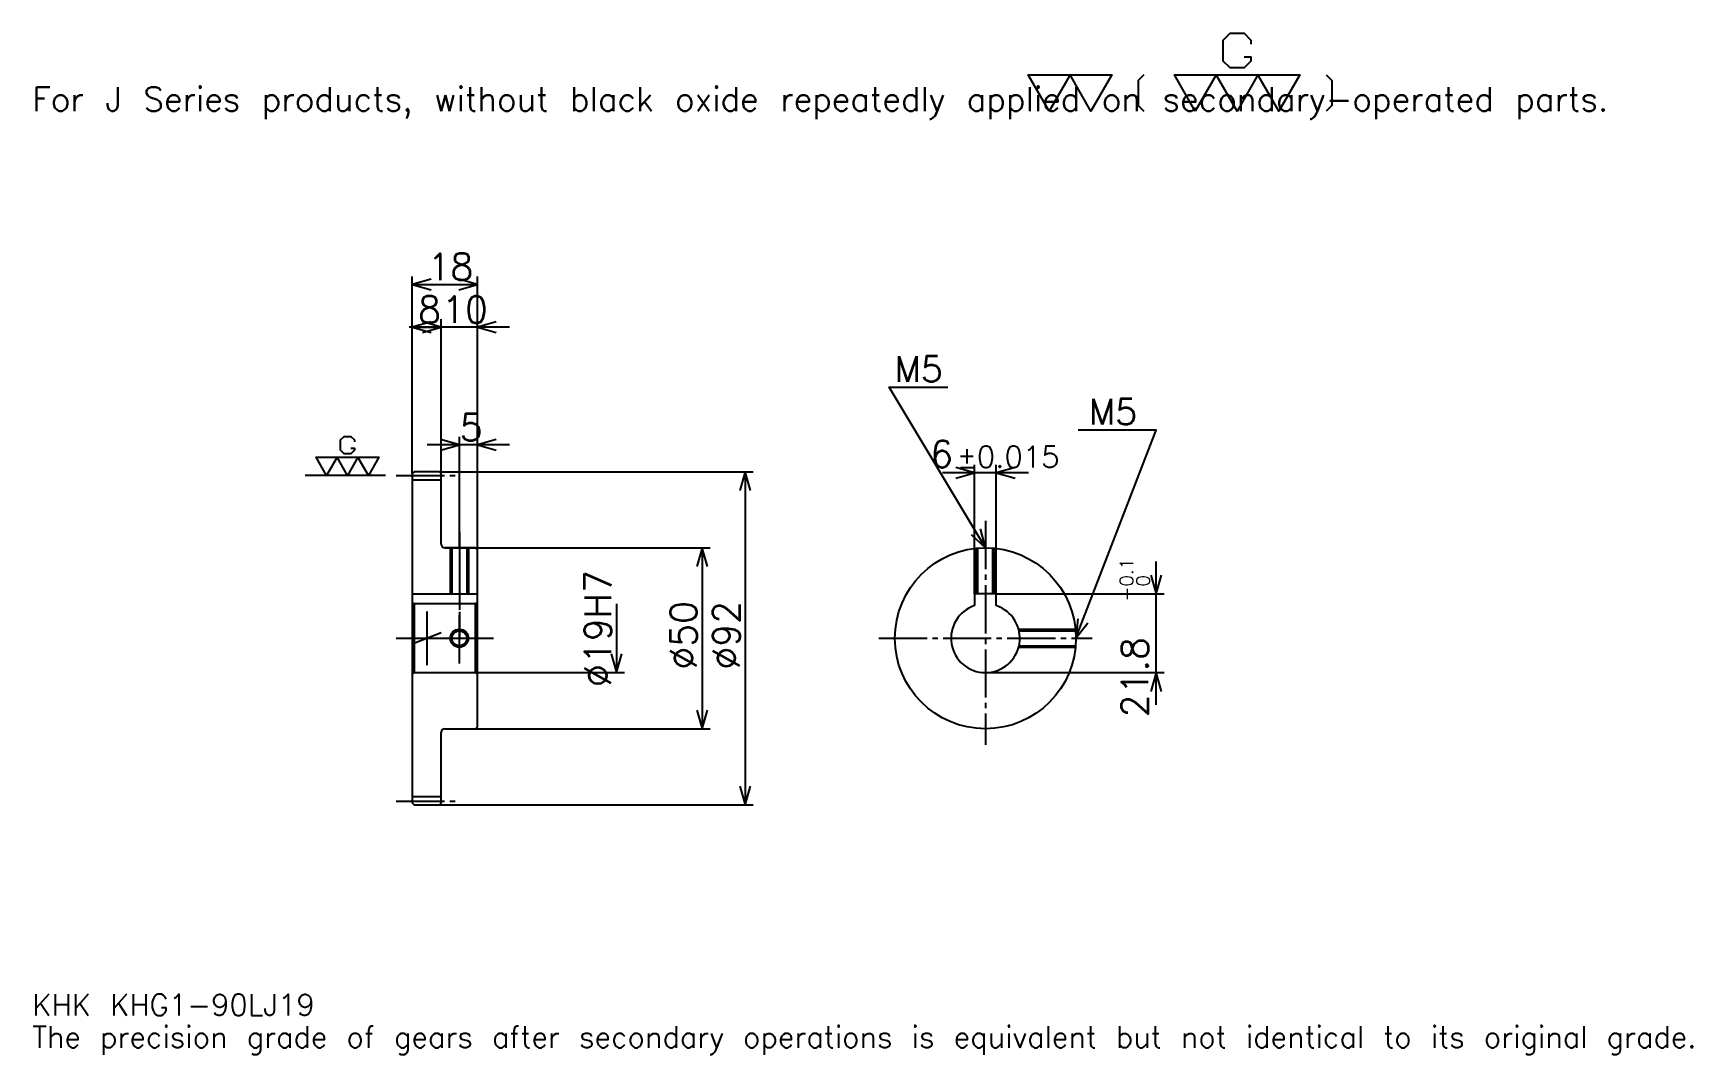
# Model space of a CAD drawing. Extents: x 15 to 473, y 5 to 288.
import ezdxf

# ---------------------------------------------------------------- set-up
doc = ezdxf.new("R2010")
doc.units = 0
doc.linetypes.add('DASHDOT', pattern=[17.739131, 13.304348, -1.478261, 1.478261, -1.478261])
doc.layers.get('0').update_dxf_attribs({"linetype": 'CONTINUOUS'})
doc.layers.add('DASHDOT', color=6, linetype='DASHDOT')
doc.styles.add('KANJI', font='TXT', dxfattribs={"bigfont": 'BIGFONT'})

msp = doc.modelspace()

# ---------------------------------------------------------------- linework, layer by layer
at = {"color": 5}
for p, q in [((119.739136, 166.478256), (119.739136, 220.434784)), ((137.739136, 166.478256), (137.739136, 220.434784)), ((119.739136, 218.217392), (137.739136, 218.217392)), ((146.608704, 206.391296), (118.869568, 206.391296)), ((119.739136, 206.391296), (127.739136, 206.391296)), ((127.739136, 166.478256), (127.739136, 208.608688)), ((132.739136, 166.478256), (132.739136, 176.086945)), ((146.608704, 173.869568), (123.869568, 173.869568)), ((119.739136, 165.978256), (119.739136, 166.478256)), ((127.239136, 166.478256), (137.739136, 166.478256)), ((127.739136, 165.978256), (127.739136, 166.478256)), ((132.739136, 145.478256), (132.739136, 166.478256)), ((132.739136, 145.478256), (132.739136, 166.478256)), ((137.739136, 166.478256), (213.869568, 166.478256)), ((137.739136, 144.978256), (137.739136, 166.478256)), ((211.652176, 166.478256), (211.652176, 74.478256)), ((289.913055, 166.173904), (266.17392, 166.173904)), ((275.043488, 132.778259), (275.043488, 168.391296)), ((281.043488, 132.778259), (281.043488, 168.391296)), ((128.739136, 145.478256), (137.739136, 145.478256)), ((137.739136, 145.478256), (202.043488, 145.478256)), ((199.826096, 145.478256), (199.826096, 95.478256)), ((325.217407, 102.108688), (325.217407, 141.647827)), ((176.17392, 129.978256), (176.17392, 110.978256)), ((281.043488, 132.778259), (327.434814, 132.778259)), ((137.739136, 110.978256), (178.391312, 110.978256)), ((278.043488, 110.978256), (327.434814, 110.978256)), ((128.739136, 95.478256), (137.739136, 95.478256)), ((137.739136, 95.478256), (202.043488, 95.478256)), ((127.239136, 74.478256), (137.739136, 74.478256)), ((137.739136, 74.478256), (213.869568, 74.478256))]:
    msp.add_line(p, q, dxfattribs=at)
at = {"color": 7}
for p, q in [((112.347832, 165.478256), (90.17392, 165.478256)), ((123.739136, 127.86956), (123.739136, 113.086952))]:
    msp.add_line(p, q, dxfattribs=at)
at = {"color": 4}
for p, q in [((119.739136, 164.228256), (127.739136, 164.228256)), ((119.739136, 132.778259), (137.739136, 132.778259)), ((120.239136, 129.978256), (120.239136, 110.978256)), ((137.239136, 129.978256), (137.739136, 130.478256)), ((137.239136, 110.978256), (137.739136, 110.478256)), ((119.739136, 76.728256), (127.739136, 76.728256))]:
    msp.add_line(p, q, dxfattribs=at)
at = {"color": 7}
for points in [[(349.460846, 281.076508), (351.382599, 281.076508), (351.382599, 279.923462), (349.460846, 278.00174), (345.617371, 278.00174), (343.695648, 279.923462), (343.695648, 285.68869), (345.617371, 287.610413), (349.460846, 287.610413), (351.382599, 285.68869), (351.382599, 284.535645)], [(295.652161, 266.086945), (289.886932, 276.079987), (312.947815, 276.079987), (307.182587, 266.086945), (301.417389, 276.079987), (295.652161, 266.086945)], [(321.787811, 276.079987), (320.250427, 274.542603), (320.250427, 267.624329), (321.787811, 266.086945)], [(336.008667, 266.086945), (330.243469, 276.079987), (364.834778, 276.079987), (359.06955, 266.086945), (353.304321, 276.079987), (347.539124, 266.086945), (341.773895, 276.079987), (336.008667, 266.086945)], [(372.13739, 276.079987), (373.674774, 274.542603), (373.674774, 267.624329), (372.13739, 266.086945)], [(102.813049, 172.973038), (103.773918, 172.973038), (103.773918, 172.396515), (102.813049, 171.435638), (100.891312, 171.435638), (99.930443, 172.396515), (99.930443, 175.279129), (100.891312, 176.23999), (102.813049, 176.23999), (103.773918, 175.279129), (103.773918, 174.702606)], [(96.08696, 165.478256), (93.204353, 170.474777), (110.500008, 170.474777), (107.617401, 165.478256), (104.734787, 170.474777), (101.85218, 165.478256), (98.969574, 170.474777), (96.08696, 165.478256)]]:
    msp.add_lwpolyline(points, dxfattribs=at)
at = {"color": 5}
for points in [[(124.913048, 219.695648), (119.739136, 218.217392), (124.913048, 216.739136)], [(132.565216, 216.739136), (137.739136, 218.217392), (132.565216, 219.695648)], [(124.913048, 207.869568), (119.739136, 206.391296), (124.913048, 204.913025)], [(122.565224, 204.913025), (127.739136, 206.391296), (122.565224, 207.869568)], [(122.565224, 204.913025), (127.739136, 206.391296), (122.565224, 207.869568)], [(142.913055, 207.869568), (137.739136, 206.391296), (142.913055, 204.913025)], [(278.043488, 145.478256), (251.434784, 189.82608), (267.695679, 189.82608)], [(127.565224, 172.391296), (132.739136, 173.869568), (127.565224, 175.347824)], [(142.913055, 175.347824), (137.739136, 173.869568), (142.913055, 172.391296)], [(303.043488, 120.478256), (325.217407, 178), (303.634766, 178)], [(213.130432, 161.304352), (211.652176, 166.478256), (210.17392, 161.304352)], [(269.869568, 164.695648), (275.043488, 166.173904), (269.869568, 167.652161)], [(286.217407, 167.652161), (281.043488, 166.173904), (286.217407, 164.695648)], [(274.113953, 149.154297), (278.043488, 145.478256), (276.649109, 150.675415)], [(201.304352, 140.304352), (199.826096, 145.478256), (198.347839, 140.304352)], [(323.739136, 137.952164), (325.217407, 132.778259), (326.695679, 137.952164)], [(303.525146, 125.837608), (303.043488, 120.478256), (306.283813, 124.774178)], [(174.695663, 116.152168), (176.17392, 110.978256), (177.652176, 116.152168)], [(326.695679, 105.804344), (325.217407, 110.978256), (323.739136, 105.804344)], [(198.347839, 100.652168), (199.826096, 95.478256), (201.304352, 100.652168)], [(210.17392, 79.652168), (211.652176, 74.478256), (213.130432, 79.652168)]]:
    msp.add_lwpolyline(points, dxfattribs=at)
at = {"color": 4}
for points in [[(127.739136, 146.478256), (127.739136, 165.978256), (127.239136, 166.478256), (120.239136, 166.478256), (119.739136, 165.978256), (119.739136, 110.478256)], [(128.739136, 95.478256), (137.239136, 95.478256), (137.739136, 95.978256), (137.739136, 144.978256), (137.239136, 145.478256), (128.739136, 145.478256)], [(130.239136, 145.478256), (130.239136, 132.778259)], [(130.674133, 145.478256), (130.674133, 132.778259)], [(134.804138, 145.478256), (134.804138, 132.778259)], [(135.239136, 145.478256), (135.239136, 132.778259)], [(275.543488, 132.778259), (275.543488, 145.352936)], [(275.978485, 132.778259), (275.978485, 145.392822)], [(280.10849, 132.778259), (280.10849, 145.392822)], [(280.543488, 132.778259), (280.543488, 145.352936)], [(119.739136, 110.478256), (120.239136, 110.978256), (137.239136, 110.978256), (137.239136, 129.978256), (120.239136, 129.978256), (119.739136, 130.478256)], [(281.043488, 129.492126), (281.043488, 132.778259), (275.043488, 132.778259), (275.043488, 129.492126)], [(287.208618, 122.978256), (302.918152, 122.978256)], [(287.316345, 122.543259), (302.958069, 122.543259)], [(287.208618, 117.978256), (302.918152, 117.978256)], [(287.316345, 118.413254), (302.958069, 118.413254)], [(119.739136, 110.478256), (119.739136, 74.978256), (120.239136, 74.478256), (127.239136, 74.478256), (127.739136, 74.978256), (127.739136, 94.478256)]]:
    msp.add_lwpolyline(points, dxfattribs=at)
for centre, radius in [((278.043488, 120.478256), 25), ((132.739136, 120.478256), 2.065)]:
    msp.add_circle(centre, radius, dxfattribs=at)
at = {"color": 7}
msp.add_circle((132.739136, 120.478256), 2.5, dxfattribs=at)
at = {"color": 4}
for centre, radius, start, end in [((128.739136, 146.478256), 1, 180, 270), ((278.043488, 120.478256), 9.5, 108.40848033, 71.59151967), ((128.739136, 94.478256), 1, 90, 180)]:
    msp.add_arc(centre, radius, start, end, dxfattribs=at)
at = {"layer": 'DASHDOT', "color": 7}
for p, q in [((115.304352, 165.478256), (132.17392, 165.478256)), ((278.043488, 152.869568), (278.043488, 91.043472)), ((132.739136, 145.478256), (132.739136, 120.478256)), ((115.304352, 120.478256), (142.17392, 120.478256)), ((119.739136, 118.902611), (127.739136, 122.053902)), ((248.608704, 120.478256), (307.478271, 120.478256)), ((115.304352, 75.478256), (132.17392, 75.478256))]:
    msp.add_line(p, q, dxfattribs=at)
for points in [[(132.739136, 149.91304), (132.739136, 128.343475)], [(132.739136, 113.543472), (132.739136, 127.41304)], [(125.804352, 120.478256), (139.67392, 120.478256)]]:
    msp.add_lwpolyline(points, dxfattribs=at)

# ---------------------------------------------------------------- texts
at = {"color": 7, "style": 'KANJI'}
for s, height, p in [('For J Series products, without black oxide repeatedly applied on secondary-operated parts.', 6.652174, (14.782609, 266.086945)), ('18', 7.391304, (123.934784, 219.399994)), ('8', 7.391304, (121.33696, 207.573914)), ('10', 7.391304, (127.934784, 207.573914)), ('M5', 7.095652, (252.913055, 191.304352)), ('M5', 7.095652, (306.591309, 179.478256)), ('5', 7.391304, (132.83696, 175.05217)), ('6', 7.391304, (262.786377, 167.652161)), ('%%p0.015', 5.913043, (270.102844, 167.652161)), ('KHK KHG1-90LJ19', 5.913043, (14.782609, 16.26087)), ('The precision grade of gears after secondary operations is equivalent but not identical to its original grade.', 5.913043, (14.782609, 7.391304))]:
    msp.add_text(s, height=height, dxfattribs=at).set_placement(p)
for s, height, p in [('%%c19H7', 7.391304, (174.695663, 106.989128)), ('0.1', 3.695652, (318.860901, 134.754623)), ('+', 3.695652, (318.860901, 130.615494)), ('0', 3.695652, (323.443481, 134.754623)), ('%%c50', 7.391304, (198.347839, 111.793472)), ('%%c92', 7.391304, (210.17392, 111.793472)), ('21.8', 7.391304, (323, 98.623001))]:
    msp.add_text(s, height=height, rotation=90, dxfattribs=at).set_placement(p)

doc.saveas('drawing.dxf')
